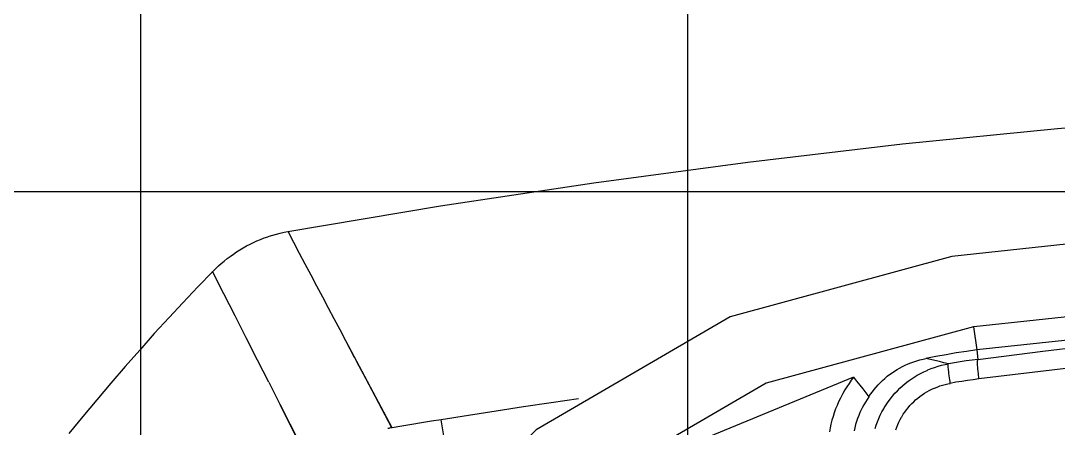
# Model space of a CAD drawing. Header units: millimetres. Extents: x -495897 to 1376592, y -28539 to 470976.
# Drawn here: x 180509 to 181952, y 212646 to 213212 of the extents above; entities that cross this region are included whole.
import ezdxf

# ---------------------------------------------------------------- set-up
doc = ezdxf.new("R2010")
doc.units = ezdxf.units.MM

msp = doc.modelspace()

# ---------------------------------------------------------------- linework, layer by layer
at = {"color": 0}
for p, q in [((180676.28, 210708.423), (180676.28, 217612.073)), ((181436.936, 212409.083), (181436.936, 215514.393)), ((181950.527, 213062.723), (182166.587, 213080.663)), ((181735.208, 213041.273), (181950.527, 213062.723)), ((181520.396, 213015.923), (181735.208, 213041.273)), ((181306.13, 212987.323), (181520.396, 213015.923)), ((181092.969, 212955.213), (181306.13, 212987.323)), ((182942.648, 212974.843), (176187.439, 212974.843)), ((180880.497, 212919.463), (181092.969, 212955.213)), ((180870.084, 212917.253), (180875.31, 212918.553)), ((180875.31, 212918.553), (180880.497, 212919.463)), ((180888.934, 212904.383), (180880.861, 212919.593)), ((180828.029, 212902.043), (180832.67, 212904.383)), ((180832.67, 212904.383), (180837.662, 212906.463)), ((180837.662, 212906.463), (180842.706, 212908.673)), ((180842.706, 212908.673), (180847.529, 212910.623)), ((180847.529, 212910.623), (180852.755, 212912.443)), ((180852.755, 212912.443), (180854.536, 212912.963)), ((180854.536, 212912.963), (180859.723, 212914.523)), ((180859.723, 212914.523), (180864.91, 212915.953)), ((180864.91, 212915.953), (180870.084, 212917.253)), ((180896.825, 212889.173), (180888.934, 212904.383)), ((180804.915, 212888.393), (180809.361, 212891.253)), ((180809.361, 212891.253), (180813.859, 212894.113)), ((180813.859, 212894.113), (180818.487, 212896.973)), ((180818.487, 212896.973), (180823.167, 212899.573)), ((180823.167, 212899.573), (180828.029, 212902.043)), ((180784.102, 212871.753), (180788.041, 212875.393)), ((180788.041, 212875.393), (180791.98, 212878.513)), ((180791.98, 212878.513), (180796.114, 212882.023)), ((180796.114, 212882.023), (180800.612, 212885.143)), ((180800.612, 212885.143), (180804.915, 212888.393)), ((180904.846, 212874.093), (180896.825, 212889.173)), ((180776.445, 212864.213), (180755.294, 212842.633)), ((180776.445, 212864.213), (180780.202, 212867.983)), ((180780.202, 212867.983), (180784.102, 212871.753)), ((180912.919, 212858.883), (180904.846, 212874.093)), ((180920.992, 212843.803), (180912.919, 212858.883)), ((180755.294, 212842.633), (180734.481, 212820.533)), ((180929.065, 212828.593), (180920.992, 212843.803)), ((180734.481, 212820.533), (180715.488, 212800.123)), ((180937.086, 212813.383), (180929.065, 212828.593)), ((180945.159, 212798.303), (180937.086, 212813.383)), ((180715.488, 212800.123), (180694.896, 212777.763)), ((180953.232, 212783.093), (180945.159, 212798.303)), ((180694.896, 212777.763), (180674.668, 212755.013)), ((180961.305, 212768.013), (180953.232, 212783.093)), ((181834.086, 212787.383), (181838.402, 212755.143)), ((181025.603, 212647.113), (180961.305, 212768.013)), ((180973.46, 212744.743), (180961.305, 212767.883)), ((181930.494, 212753.453), (182024.185, 212764.503)), ((180674.668, 212755.013), (180654.583, 212732.263)), ((181838.402, 212755.143), (181840.183, 212742.013)), ((181840.183, 212742.013), (181930.494, 212753.453)), ((180654.583, 212732.263), (180634.732, 212709.123)), ((180977.217, 212737.723), (180973.642, 212744.743)), ((180989.047, 212715.493), (180977.217, 212737.723)), ((181731.269, 212730.053), (181735.208, 212732.003)), ((181735.208, 212732.003), (181738.965, 212733.823)), ((181738.965, 212733.823), (181742.917, 212735.643)), ((181742.917, 212735.643), (181747.038, 212737.203)), ((181747.038, 212737.203), (181751.12, 212738.633)), ((181751.12, 212738.633), (181755.254, 212740.063)), ((181755.254, 212740.063), (181759.557, 212741.363)), ((181759.557, 212741.363), (181763.873, 212742.273)), ((181763.873, 212742.273), (181767.63, 212743.183)), ((181774.975, 212729.143), (181779.785, 212730.963)), ((181779.785, 212730.963), (181784.647, 212732.393)), ((181784.647, 212732.393), (181789.47, 212733.823)), ((181789.47, 212733.823), (181794.332, 212734.863)), ((181794.332, 212734.863), (181799.142, 212735.773)), ((181798.778, 212733.693), (181798.96, 212735.253)), ((181798.778, 212731.873), (181798.778, 212733.693)), ((181798.96, 212731.093), (181798.778, 212731.873)), ((181798.96, 212735.643), (181799.142, 212735.773)), ((181798.96, 212735.383), (181798.96, 212735.643)), ((181798.96, 212735.253), (181798.96, 212735.383)), ((181799.142, 212728.233), (181798.96, 212731.093)), ((181839.637, 212739.803), (181839.819, 212741.363)), ((181839.637, 212738.113), (181839.637, 212739.803)), ((181839.637, 212737.203), (181839.637, 212738.113)), ((181839.637, 212734.473), (181839.637, 212737.203)), ((181839.637, 212734.083), (181839.637, 212734.473)), ((181839.819, 212731.093), (181839.637, 212734.083)), ((181839.819, 212741.493), (181840.001, 212741.883)), ((181839.819, 212741.363), (181839.819, 212741.493)), ((181840.183, 212728.493), (181839.819, 212731.093)), ((181840.001, 212741.883), (181840.183, 212742.013)), ((181667.296, 212717.313), (181664.085, 212713.023)), ((181710.677, 212715.493), (181713.888, 212718.483)), ((181713.888, 212718.483), (181717.281, 212720.953)), ((181717.281, 212720.953), (181720.674, 212723.293)), ((181720.674, 212723.293), (181724.119, 212725.763)), ((181724.119, 212725.763), (181727.694, 212727.973)), ((181727.694, 212727.973), (181731.269, 212730.053)), ((181747.181, 212714.713), (181751.302, 212717.313)), ((181751.302, 212717.313), (181755.618, 212720.043)), ((181755.618, 212720.043), (181760.116, 212722.513)), ((181760.116, 212722.513), (181764.744, 212724.853)), ((181764.744, 212724.853), (181769.424, 212726.803)), ((181769.424, 212726.803), (181770.295, 212727.323)), ((181770.295, 212727.323), (181774.975, 212729.143)), ((181799.142, 212727.713), (181799.142, 212728.233)), ((181799.506, 212724.983), (181799.142, 212727.713)), ((181799.87, 212722.383), (181799.506, 212724.983)), ((181800.247, 212719.653), (181799.87, 212722.383)), ((181800.247, 212719.133), (181800.247, 212719.653)), ((181800.611, 212716.403), (181800.247, 212719.133)), ((181800.936, 212713.803), (181800.611, 212716.403)), ((181840.365, 212725.763), (181840.183, 212728.493)), ((181840.365, 212725.243), (181840.365, 212725.763)), ((181840.742, 212722.513), (181840.365, 212725.243)), ((181840.872, 212719.913), (181840.742, 212722.513)), ((181841.236, 212717.183), (181840.872, 212719.913)), ((181841.431, 212714.843), (181841.236, 212717.183)), ((180634.732, 212709.123), (180615.011, 212685.983)), ((180853.99, 212710.423), (180869.577, 212679.873)), ((180853.99, 212710.423), (180869.395, 212679.743)), ((181025.421, 212647.113), (180989.047, 212715.493)), ((181657.793, 212704.053), (181654.959, 212699.503)), ((181660.874, 212708.733), (181657.793, 212704.053)), ((181664.085, 212713.023), (181660.874, 212708.733)), ((181695.948, 212700.283), (181698.665, 212703.533)), ((181698.665, 212703.533), (181701.499, 212706.783)), ((181701.499, 212706.783), (181704.58, 212709.773)), ((181704.58, 212709.773), (181707.609, 212712.893)), ((181707.609, 212712.893), (181710.677, 212715.493)), ((181728.188, 212698.463), (181731.633, 212702.103)), ((181731.633, 212702.103), (181735.39, 212705.353)), ((181735.39, 212705.353), (181739.16, 212708.603)), ((181739.16, 212708.603), (181743.099, 212711.593)), ((181743.099, 212711.593), (181747.181, 212714.713)), ((181775.846, 212700.543), (181779.278, 212702.103)), ((181779.278, 212702.103), (181779.785, 212702.233)), ((181779.785, 212702.233), (181783.412, 212703.663)), ((181783.412, 212703.663), (181786.987, 212705.223)), ((181786.987, 212705.223), (181790.744, 212706.263)), ((181790.744, 212706.263), (181794.332, 212707.303)), ((181794.332, 212707.303), (181798.089, 212708.083)), ((181798.089, 212708.083), (181801.664, 212708.733)), ((181801.3, 212711.073), (181800.936, 212713.803)), ((181801.664, 212708.733), (181801.3, 212711.073)), ((181648.849, 212688.193), (181646.327, 212683.123)), ((181651.371, 212693.003), (181648.849, 212688.193)), ((181652.06, 212694.823), (181651.371, 212693.003)), ((181654.959, 212699.503), (181652.06, 212694.823)), ((181688.252, 212690.013), (181685.951, 212686.243)), ((181688.252, 212690.013), (181690.774, 212693.523)), ((181690.774, 212693.523), (181693.296, 212696.903)), ((181693.296, 212696.903), (181695.948, 212700.283)), ((181718.386, 212687.023), (181721.402, 212691.053)), ((181721.402, 212691.053), (181724.795, 212694.953)), ((181724.795, 212694.953), (181728.188, 212698.463)), ((181753.46, 212685.853), (181756.359, 212688.193)), ((181756.359, 212688.193), (181759.375, 212690.403)), ((181759.375, 212690.403), (181762.456, 212692.743)), ((181762.456, 212692.743), (181765.667, 212694.953)), ((181765.667, 212694.953), (181768.878, 212696.903)), ((181768.878, 212696.903), (181772.271, 212698.723)), ((181772.271, 212698.723), (181775.846, 212700.543)), ((180615.011, 212685.983), (180595.472, 212662.583)), ((180869.395, 212679.743), (180896.968, 212624.883)), ((180869.577, 212679.873), (180897.15, 212625.143)), ((181642.063, 212673.113), (181640.23, 212667.913)), ((181644.182, 212678.053), (181642.063, 212673.113)), ((181646.327, 212683.123), (181644.182, 212678.053)), ((181679.308, 212674.673), (181677.878, 212672.073)), ((181681.284, 212678.703), (181679.308, 212674.673)), ((181683.611, 212682.473), (181681.284, 212678.703)), ((181685.951, 212686.243), (181683.611, 212682.473)), ((181706.725, 212669.213), (181709.208, 212673.503)), ((181709.208, 212673.503), (181709.754, 212674.673)), ((181709.754, 212674.673), (181712.458, 212678.833)), ((181712.458, 212678.833), (181715.305, 212683.123)), ((181715.305, 212683.123), (181718.386, 212687.023)), ((181740.759, 212671.813), (181743.099, 212674.933)), ((181743.099, 212674.933), (181745.582, 212677.923)), ((181745.582, 212677.923), (181748.104, 212680.653)), ((181748.104, 212680.653), (181750.808, 212683.253)), ((181750.808, 212683.253), (181753.46, 212685.853)), ((180595.472, 212662.583), (180576.115, 212638.923)), ((181638.631, 212662.713), (181637.019, 212657.513)), ((181640.23, 212667.913), (181638.631, 212662.713)), ((181672.652, 212659.853), (181671.235, 212655.563)), ((181674.303, 212663.883), (181672.652, 212659.853)), ((181676.097, 212668.043), (181674.303, 212663.883)), ((181677.878, 212672.073), (181676.097, 212668.043)), ((181700.446, 212655.433), (181702.422, 212659.983)), ((181702.422, 212659.983), (181704.398, 212664.663)), ((181704.398, 212664.663), (181706.725, 212669.213)), ((181732.14, 212658.423), (181733.921, 212661.803)), ((181733.921, 212661.803), (181734.298, 212662.323)), ((181734.298, 212662.323), (181736.261, 212665.703)), ((181736.261, 212665.703), (181738.419, 212668.823)), ((181738.419, 212668.823), (181740.759, 212671.813)), ((181112.69, 212541.943), (181093.84, 212658.163)), ((181634.679, 212646.723), (181633.626, 212641.393)), ((181635.784, 212652.053), (181634.679, 212646.723)), ((181637.019, 212657.513), (181635.784, 212652.053)), ((181668.895, 212647.113), (181667.842, 212642.823)), ((181670, 212651.403), (181668.895, 212647.113)), ((181671.235, 212655.563), (181670, 212651.403)), ((181697.235, 212645.813), (181698.665, 212650.753)), ((181698.665, 212650.753), (181700.446, 212655.433)), ((181726.082, 212644.383), (181727.317, 212648.023)), ((181727.317, 212648.023), (181728.747, 212651.663)), ((181728.747, 212651.663), (181730.346, 212655.043)), ((181730.346, 212655.043), (181732.14, 212658.423))]:
    msp.add_line(p, q, dxfattribs=at)
for points in [[(184471.279, 212885.143), (183938.955, 212942.473), (183404.941, 212971.073), (182870.355, 212971.073), (182336.328, 212942.473), (181804.004, 212885.143)], [(181804.004, 212885.143), (181495.475, 212801.163), (181226.024, 212643.993), (181007, 212424.943), (180849.765, 212155.453), (180765.655, 211846.833)], [(180853.99, 212710.423), (180838.468, 212741.103), (180822.881, 212771.783), (180807.281, 212802.593), (180791.668, 212833.273), (180776.068, 212863.953)], [(184441.015, 212787.383), (183920.755, 212842.633), (183398.857, 212870.193), (182876.4, 212870.193), (182354.515, 212842.633), (181834.268, 212787.383)], [(184436.712, 212755.143), (183918.168, 212810.263), (183397.986, 212837.693), (182877.219, 212837.693), (182356.998, 212810.263), (181838.402, 212755.143)], [(182957.689, 212797.913), (182733.777, 212791.413), (182510.112, 212779.713), (182286.785, 212763.073), (182063.861, 212741.493), (181841.431, 212714.843)], [(181834.086, 212787.383), (181545.486, 212709.123), (181293.468, 212562.223), (181088.692, 212357.473), (180941.857, 212105.403), (180863.662, 211816.803)], [(181838.402, 212755.143), (181824.206, 212753.193), (181810.036, 212750.983), (181795.866, 212748.513), (181781.735, 212746.043), (181767.63, 212743.313)], [(181799.142, 212735.773), (181792.902, 212737.333), (181786.61, 212738.893), (181780.292, 212740.453), (181773.961, 212741.883), (181767.63, 212743.313)], [(181840.183, 212742.013), (181831.993, 212740.973), (181823.777, 212739.803), (181815.548, 212738.503), (181807.332, 212737.203), (181799.142, 212736.033)], [(181667.296, 212717.313), (181465.926, 212634.243), (181287.41, 212514.773), (181136.207, 212363.583), (181016.75, 212184.963), (180933.511, 211983.593)], [(181667.296, 212717.313), (181671.495, 212711.853), (181675.694, 212706.393), (181679.88, 212700.933), (181684.066, 212695.473), (181688.252, 212690.013)], [(181841.431, 212714.843), (181833.475, 212713.803), (181825.519, 212712.633), (181817.563, 212711.333), (181809.62, 212710.163), (181801.664, 212708.733)], [(181284.81, 212687.413), (181246.577, 212681.823), (181208.37, 212676.103), (181170.189, 212670.253), (181132.008, 212664.273), (181093.84, 212658.163)], [(181025.603, 212647.113), (181024.42, 212646.853), (181023.237, 212646.723), (181022.054, 212646.463), (181020.871, 212646.203), (181019.688, 212646.073)], [(181093.84, 212658.163), (181080.19, 212656.083), (181066.553, 212653.873), (181052.903, 212651.663), (181039.253, 212649.323), (181025.603, 212647.113)]]:
    msp.add_lwpolyline(points, dxfattribs=at)

doc.saveas('drawing.dxf')
